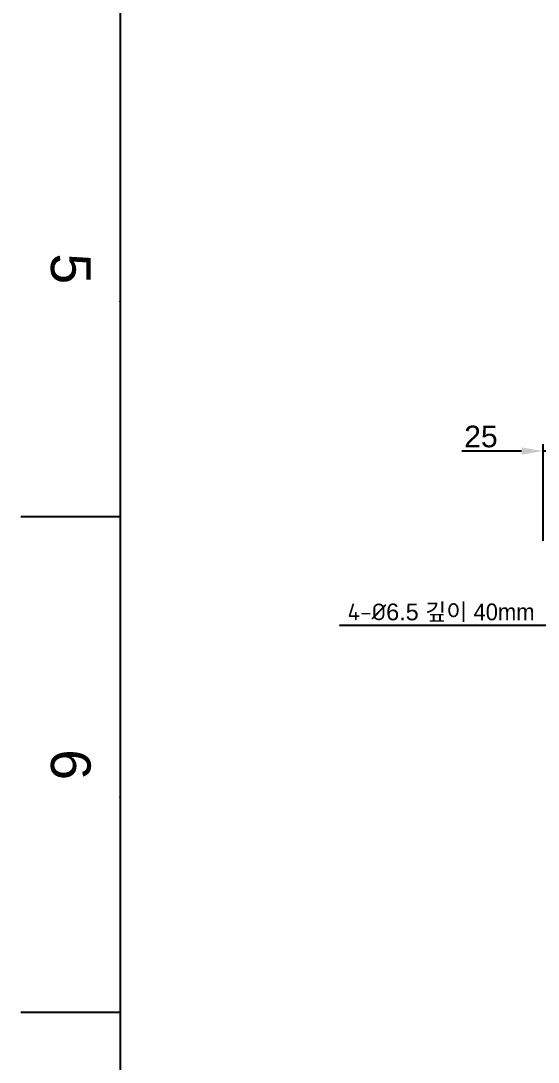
# Model space of a CAD drawing. Header units: millimetres. Extents: x 3819 to 4365, y -2661 to -1889.
# Drawn here: x 3819.2 to 3915, y -2467.8 to -2274.7 of the extents above; entities that cross this region are included whole.
import ezdxf

# ---------------------------------------------------------------- set-up
doc = ezdxf.new("R2010")
doc.units = ezdxf.units.MM
doc.header["$LTSCALE"] = 0.1
doc.layers.add('DIM', color=3, linetype='Continuous')
doc.styles.get("Standard").update_dxf_attribs({"font": 'arial.ttf'})
doc.dimstyles.new('ISO-25', dxfattribs={"dimtxt": 2.5, "dimasz": 2.5, "dimexe": 1.25, "dimexo": 0.625, "dimtad": 1, "dimlfac": 5, "dimtxsty": 'Standard', "dimcen": 2.5, "dimadec": 0, "dimazin": 0, "dimtfac": 1, "dimtmove": 0, "dimatfit": 3, "dimfxl": 0, "dimarcsym": 0})

# ---------------------------------------------------------------- blocks, each defined once
blk = doc.blocks.new('*D129')
at = {"layer": 'Defpoints', "color": 0}
for p in [(3922.2, -2354.48), (3915.95, -2371.76), (3922.2, -2377.56)]:
    blk.add_point(p, dxfattribs=at)
at = {"layer": 'DIM', "color": 0, "lineweight": -2}
for p, q in [((3911.95, -2354.48), (3900.87, -2354.48)), ((3915.95, -2371.13), (3915.95, -2353.23)), ((3922.2, -2354.48), (3915.95, -2354.48)), ((3922.2, -2376.94), (3922.2, -2353.23)), ((3926.2, -2354.48), (3930.2, -2354.48))]:
    blk.add_line(p, q, dxfattribs=at)
at = {"layer": 'DIM', "color": 0}
for points in [[(3911.95, -2353.81), (3911.95, -2355.15), (3915.95, -2354.48)], [(3926.2, -2353.81), (3926.2, -2355.15), (3922.2, -2354.48)]]:
    blk.add_solid(points, dxfattribs=at)
at = {"layer": 'DIM', "color": 0, "insert": (3904.41, -2351.81), "char_height": 4, "attachment_point": 5}
blk.add_mtext('25', dxfattribs=at)

msp = doc.modelspace()

# ---------------------------------------------------------------- linework, layer by layer
for p, q in [((3837.5818, -1907.0567), (3837.5818, -2642.4102)), ((3837.5818, -2366.6527), (3819.1979, -2366.6527)), ((3837.5818, -2458.5719), (3819.1979, -2458.5719))]:
    msp.add_line(p, q)
for p in [(3837.5818, -2326.7335), (3837.5818, -2418.6527), (3837.5818, -2458.5719)]:
    msp.add_point(p)

# ---------------------------------------------------------------- texts
at = {"char_height": 7.3535, "attachment_point": 5, "rotation": 270}
for s, insert in [('5', (3828.3898, -2320.6931)), ('6', (3828.3898, -2412.6123))]:
    msp.add_mtext_dynamic_manual_height_columns(s, width=50, gutter_width=12.5, heights=[0], dxfattribs=dict(at, insert=insert))
at = {"layer": 'DIM', "insert": (3914.3382, -2386.1895), "char_height": 3.110273, "attachment_point": 9}
msp.add_mtext('{\\fISOCPEUR|b0|i0|c0|p34;4-%%C}6.5 {\\fGulim|b0|i0|c129|p50;깊이 40mm}', dxfattribs=at)

# ---------------------------------------------------------------- dimensions: what is measured, and where the dimension line sits
at = {"layer": 'DIM'}
dim = msp.add_linear_dim(base=(3922.198, -2354.4788), p1=(3915.948, -2371.7566), p2=(3922.198, -2377.565), dimstyle='ISO-25', override={"dimtxt": 4, "dimasz": 4, "dimlfac": 4, "dimadec": 1, "dimfxl": 1.25}, dxfattribs=at)
dim.commit()
dim.dimension.update_dxf_attribs({"geometry": '*D129', "text_midpoint": (3904.4089, -2354.4788), "dimtype": 160})

# ---------------------------------------------------------------- leaders
at = {"layer": 'DIM', "annotation_type": 0, "has_hookline": 1, "hookline_direction": 1, "text_width": 36.1067}
msp.add_leader([(3921.3572, -2379.2418), (3917.4632, -2386.8145), (3914.9632, -2386.8145)], dimstyle='ISO-25', dxfattribs=at)

doc.saveas('drawing.dxf')
